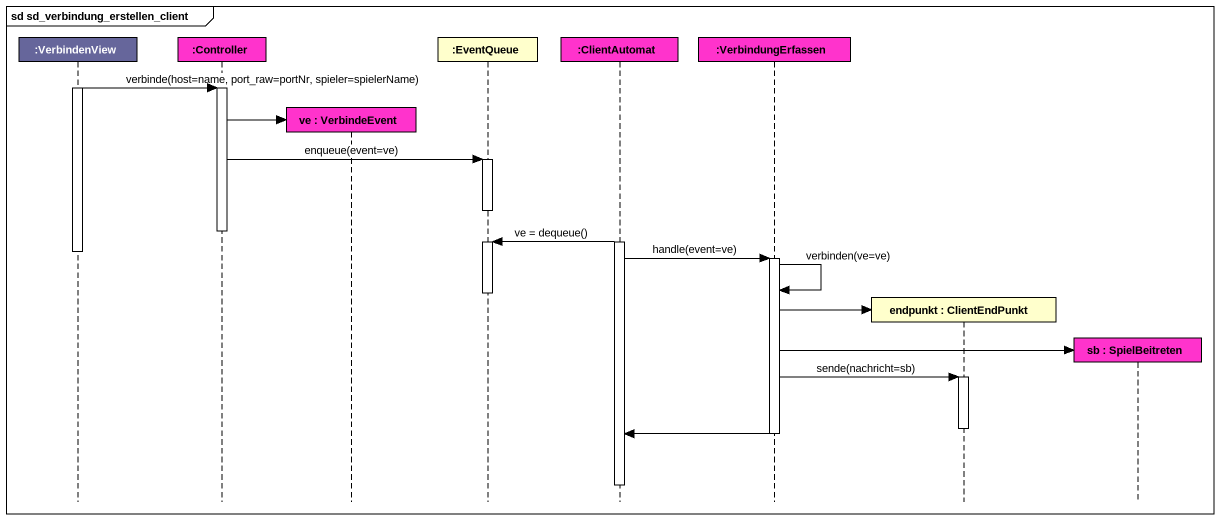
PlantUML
@startuml
mainframe sd sd_verbindung_erstellen_client
hide footbox
participant ":VerbindenView" as VerbindenView #66669B
participant ":Controller" as Controller #FF33CC
participant "ve : VerbindeEvent" as ve #FF33CC
participant ":EventQueue" as EventQueue
participant ":ClientAutomat" as ClientAutomat #FF33CC
participant ":VerbindungErfassen" as VerbindungErfassen #FF33CC
participant "endpunkt : ClientEndPunkt" as endpunkt
participant "sb : SpielBeitreten" as sb #FF33CC

activate VerbindenView
VerbindenView -> Controller : verbinde(host=name, port_raw=portNr, spieler=spielerName)
activate Controller
Controller -> ve
Controller -> EventQueue : enqueue(event=ve)
activate EventQueue
deactivate EventQueue
deactivate Controller
activate ClientAutomat
ClientAutomat -> EventQueue : ve = dequeue()
activate EventQueue
deactivate VerbindenView
ClientAutomat -> VerbindungErfassen : handle(event=ve)
activate VerbindungErfassen
VerbindungErfassen -> VerbindungErfassen : verbinden(ve=ve)
deactivate EventQueue
VerbindungErfassen -> endpunkt
VerbindungErfassen -> sb
VerbindungErfassen -> endpunkt : sende(nachricht=sb)
activate endpunkt
deactivate endpunkt
VerbindungErfassen -> ClientAutomat
deactivate VerbindungErfassen
deactivate ClientAutomat
@enduml
